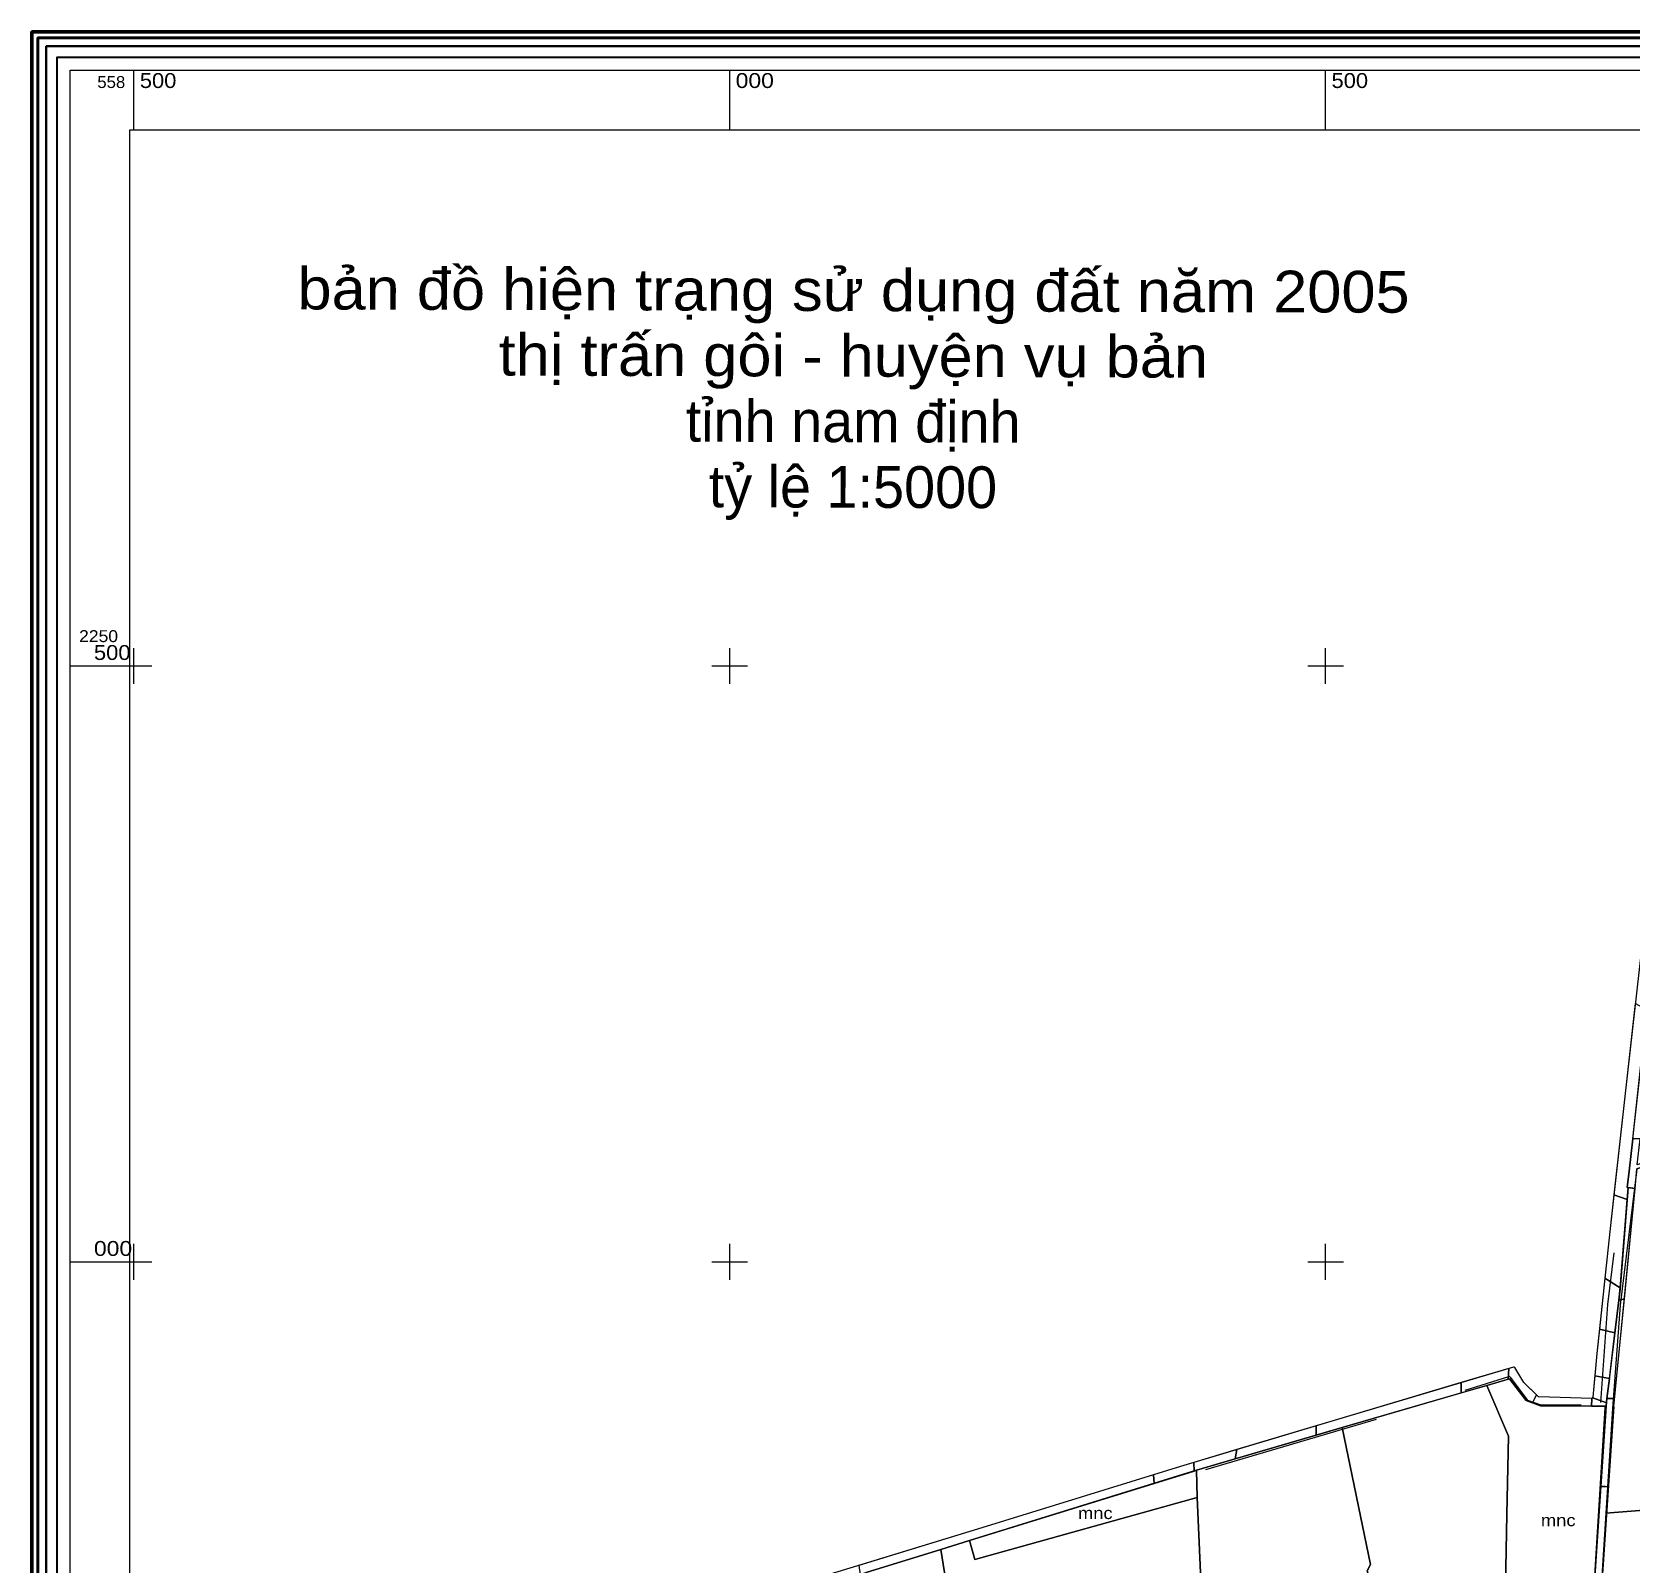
# Model space of a CAD drawing. Header units: metres. Extents: x 558415 to 562400, y 2247179 to 2251032.
# Drawn here: x 558415 to 559756, y 2249746 to 2251032 of the extents above; entities that cross this region are included whole.
import ezdxf
from ezdxf.enums import TextEntityAlignment as Align

# ---------------------------------------------------------------- set-up
doc = ezdxf.new("R2010")
doc.units = ezdxf.units.M
doc.header["$LTSCALE"] = 4
for name, color, linetype, lineweight in [('1', 7, 'Continuous', 13), ('17', 7, 'Continuous', 13), ('33', 7, 'Continuous', 13), ('4', 7, 'Continuous', 13), ('45', 7, 'Continuous', 13), ('5', 7, 'Continuous', 13), ('6', 7, 'Continuous', 13), ('61', 7, 'Continuous', 25), ('62', 7, 'Continuous', 25), ('63', 7, 'Continuous', 13), ('7', 7, 'Continuous', 13)]:
    doc.layers.add(name, color=color, linetype=linetype, lineweight=lineweight)

msp = doc.modelspace()

# ---------------------------------------------------------------- linework, layer by layer
at = {"layer": '1'}
for points in [[(559753.203, 2250062.367), (559759.834, 2250061.683), (559761.152, 2250078.16), (559765.367, 2250079.544), (559765.418, 2250082.719), (559761.509, 2250081.435), (559763.898, 2250103.361), (559757.834, 2250103.095)], [(559757.834, 2250103.095), (559754.893, 2250076.105), (559753.203, 2250062.367)], [(559730.937, 2249811.605), (559737.357, 2249811.319), (559741.833, 2249878.618), (559742.485, 2249885.244), (559736.141, 2249885.244)], [(559736.141, 2249885.244), (559735.382, 2249878.946), (559730.937, 2249811.605)], [(559724.614, 2249715.174), (559731.078, 2249716.911), (559737.357, 2249811.319), (559734.737, 2249811.436), (559730.937, 2249811.605), (559735.382, 2249878.946)], [(559735.382, 2249878.946), (559725.412, 2249727.915), (559724.614, 2249715.174)]]:
    msp.add_lwpolyline(points, dxfattribs=at)
for points in [[(559747.196, 2249976.966), (559746.09, 2249967.786), (559750.719, 2249968.982), (559759.834, 2250061.683), (559753.821, 2250062.303)], [(559736.141, 2249885.244), (559742.485, 2249885.244), (559750.719, 2249968.982), (559746.09, 2249967.786)]]:
    msp.add_lwpolyline(points, close=True, dxfattribs=at)
at = {"layer": '17'}
for p, q in [((559741.833, 2249878.618), (559759.834, 2250061.683)), ((559741.833, 2249878.618), (559759.834, 2250061.683)), ((559735.363, 2249878.789), (559701.474, 2249879.174)), ((559741.833, 2249878.618), (559725.206, 2249628.627))]:
    msp.add_line(p, q, dxfattribs=at)
for points in [[(559777.19, 2250278.396), (559774.802, 2250258.825), (559774.802, 2250258.825), (559774.802, 2250258.825), (559769.65, 2250211.542), (559753.203, 2250062.367), (559753.821, 2250062.303)], [(559735.721, 2249881.757), (559736.141, 2249885.244), (559738.183, 2249902.189), (559736.141, 2249885.244), (559738.183, 2249902.189), (559742.798, 2249940.474), (559746.09, 2249967.786), (559747.296, 2249978.254), (559749.376, 2250002.035), (559753.821, 2250062.303)], [(559654.379, 2249901.845), (559635.357, 2249896.355), (559513.852, 2249861.088), (559391.834, 2249825.156), (559201.095, 2249766.101), (559177.273, 2249758.782), (559113.865, 2249739.152), (559028.177, 2249711.87)], [(559654.379, 2249901.845), (559668.36, 2249883.574), (559680.232, 2249879.118), (559701.474, 2249879.174)], [(559725.412, 2249727.915), (559725.412, 2249727.915), (559735.382, 2249878.946), (559736.141, 2249885.244)]]:
    msp.add_lwpolyline(points, dxfattribs=at)
at = {"layer": '4'}
for p, q in [((559736.831, 2249964.154), (559742.167, 2250007.574)), ((559731.024, 2249882.113), (559736.826, 2249964.102)), ((559617.049, 2249892.335), (559653.744, 2249903.741)), ((559654.844, 2249903.382), (559669.092, 2249884.221)), ((559669.573, 2249883.871), (559680.727, 2249880.075)), ((559681.049, 2249880.022), (559714.543, 2249880.022)), ((559399.543, 2249825.654), (559542.767, 2249867.939))]:
    msp.add_line(p, q, dxfattribs=at)
for centre, start, end in [((559737.824, 2249964.032), 172.99415, 175.95207), ((559654.041, 2249902.786), 36.63426, 107.26634), ((559669.895, 2249884.817), 216.63426, 251.20887), ((559681.049, 2249881.022), 251.20887, 270)]:
    msp.add_arc(centre, 1, start, end, dxfattribs=at)
at = {"layer": '45'}
for points in [[(559735.252, 2249789.236), (559876.961, 2249800.463), (559862.535, 2250111.453), (559761.152, 2250078.16)], [(559761.152, 2250078.16), (559760.853, 2250075.414), (559747.107, 2249963.668), (559740.733, 2249877.039), (559735.252, 2249789.236)], [(559686.093, 2249617.365), (559648.257, 2249611.403), (559649.485, 2249652.421), (559652.189, 2249788.114), (559653.418, 2249853.694), (559635.357, 2249896.355), (559513.852, 2249861.088), (559537.843, 2249746.102), (559534.894, 2249740.737), (559545.214, 2249711.046), (559563.641, 2249625.551)], [(559649.485, 2249652.421), (559648.257, 2249611.403), (559686.093, 2249617.365), (559692.629, 2249727.501), (559725.412, 2249727.915), (559734.747, 2249877.446), (559734.846, 2249878.795), (559701.474, 2249879.174), (559680.232, 2249879.118), (559668.36, 2249883.574), (559654.379, 2249901.845), (559635.357, 2249896.355), (559653.418, 2249853.694), (559652.189, 2249788.114), (559650.138, 2249685.188)], [(559392.251, 2249802.423), (559391.834, 2249825.156), (559201.095, 2249766.101)], [(559392.251, 2249802.423), (559205.773, 2249750.197), (559201.095, 2249766.101), (559177.273, 2249758.782)], [(559201.095, 2249766.101), (559205.773, 2249750.197), (559392.251, 2249802.423)], [(559417.33, 2249492.835), (559403.693, 2249543.989), (559392.251, 2249802.423)], [(559747.38, 2249521.599), (559847.523, 2249596.633), (559885.111, 2249624.773), (559876.961, 2249800.463), (559735.252, 2249789.236), (559731.4, 2249727.541)], [(559177.273, 2249758.782), (559197.914, 2249628.833), (559223.466, 2249486.462), (559417.33, 2249492.835)]]:
    msp.add_lwpolyline(points, dxfattribs=at)
for points in [[(559403.693, 2249543.989), (559417.33, 2249492.835), (559496.198, 2249499.99), (559488.09, 2249550.429), (559517.573, 2249555.795), (559527.155, 2249501.779), (559589.07, 2249505.356), (559563.641, 2249625.551), (559545.214, 2249711.046), (559534.894, 2249740.737), (559537.843, 2249746.102), (559513.852, 2249861.088), (559391.834, 2249825.156), (559392.251, 2249802.423)], [(559223.466, 2249486.462), (559197.914, 2249628.833), (559177.273, 2249758.782), (559114.398, 2249739.317), (559117.555, 2249724.14), (559029.845, 2249697.67), (559063.751, 2249479.47)]]:
    msp.add_lwpolyline(points, close=True, dxfattribs=at)
at = {"layer": '5'}
for p, q in [((559734.846, 2249878.795), (559734.747, 2249877.446)), ((559734.747, 2249877.446), (559734.846, 2249878.795)), ((559391.834, 2249825.156), (559392.251, 2249802.423))]:
    msp.add_line(p, q, dxfattribs=at)
for points in [[(559635.357, 2249896.355), (559653.418, 2249853.694), (559652.189, 2249788.114), (559649.485, 2249652.421), (559648.257, 2249611.403), (559686.093, 2249617.365)], [(559417.33, 2249492.835), (559403.693, 2249543.989), (559392.251, 2249802.423), (559391.834, 2249825.156)], [(559063.751, 2249479.47), (559223.466, 2249486.462), (559417.33, 2249492.835), (559403.693, 2249543.989), (559392.251, 2249802.423)], [(559201.095, 2249766.101), (559205.773, 2249750.197), (559392.251, 2249802.423)]]:
    msp.add_lwpolyline(points, dxfattribs=at)
at = {"layer": '6'}
for p, q in [((559738.482, 2250025.593), (559727.588, 2249923.052)), ((559727.586, 2249923.034), (559724.376, 2249886.358)), ((559666.457, 2249898.803), (559658.816, 2249911.319)), ((559678.407, 2249887.16), (559666.614, 2249898.607)), ((559723.347, 2249885.446), (559679.072, 2249886.878)), ((559378.173, 2249828.358), (559211.458, 2249776.713)), ((559211.454, 2249776.711), (559020.225, 2249718.433))]:
    msp.add_line(p, q, dxfattribs=at)
for points in [[(559772.433, 2250327.098), (559751.656, 2250143.643), (559738.482, 2250025.599)], [(559657.677, 2249911.757), (559507.148, 2249866.97), (559378.183, 2249828.36)]]:
    msp.add_lwpolyline(points, dxfattribs=at)
for centre, start, end in [((559739.476, 2250025.488), 173.63216, 173.93577), ((559728.582, 2249922.947), 173.93577, 174.99701), ((559657.963, 2249910.798), 31.40391, 106.56916), ((559667.31, 2249899.324), 211.40391, 225.85581), ((559679.104, 2249887.878), 225.85581, 268.1464), ((559723.379, 2249886.445), 268.1464, 354.99701), ((559378.469, 2249827.402), 106.66663, 107.21189), ((559211.162, 2249777.668), 286.94907, 287.21189)]:
    msp.add_arc(centre, 1, start, end, dxfattribs=at)
at = {"layer": '61', "lineweight": 60}
msp.add_lwpolyline([(558414.512, 2247315.512), (558414.512, 2251031.893), (562400.184, 2251031.893), (562400.184, 2247315.512)], dxfattribs=at)
at = {"layer": '61', "lineweight": 53}
msp.add_lwpolyline([(558419.512, 2247315.512), (558419.512, 2251026.893), (562395.184, 2251026.893), (562395.184, 2247315.512)], dxfattribs=at)
at = {"layer": '61', "lineweight": 40}
msp.add_lwpolyline([(558426.512, 2247315.512), (558426.512, 2251019.893), (562388.184, 2251019.893), (562388.184, 2247315.512)], dxfattribs=at)
at = {"layer": '61', "lineweight": 35}
msp.add_lwpolyline([(558435.512, 2247315.512), (558435.512, 2251010.893), (562379.184, 2251010.893), (562379.184, 2247315.512)], dxfattribs=at)
at = {"layer": '61'}
msp.add_lwpolyline([(558446.512, 2247315.512), (558446.512, 2250999.893), (562368.184, 2250999.893), (562368.184, 2247315.512)], dxfattribs=at)
at = {"layer": '62'}
msp.add_lwpolyline([(558496.512, 2247315.512), (558496.512, 2250949.893), (562318.184, 2250949.893), (562318.184, 2247315.512)], dxfattribs=at)
at = {"layer": '63'}
for p, q in [((558500, 2250949.893), (558500, 2250999.893)), ((559000, 2250949.893), (559000, 2250999.893)), ((559500, 2250949.893), (559500, 2250999.893)), ((558500, 2250485), (558500, 2250515)), ((559000, 2250485), (559000, 2250515)), ((559500, 2250485), (559500, 2250515)), ((558446.512, 2250500), (558496.512, 2250500)), ((558485, 2250500), (558515, 2250500)), ((558985, 2250500), (559015, 2250500)), ((559485, 2250500), (559515, 2250500)), ((558500, 2249985), (558500, 2250015)), ((559000, 2249985), (559000, 2250015)), ((559500, 2249985), (559500, 2250015)), ((558446.512, 2250000), (558496.512, 2250000)), ((558485, 2250000), (558515, 2250000)), ((558985, 2250000), (559015, 2250000)), ((559485, 2250000), (559515, 2250000))]:
    msp.add_line(p, q, dxfattribs=at)
at = {"layer": '7'}
for p, q in [((559738.482, 2250025.593), (559734.314, 2249986.363)), ((559666.457, 2249898.803), (559658.816, 2249911.319)), ((559613.788, 2249890.095), (559613.788, 2249898.698)), ((559724.29, 2249886.031), (559735.721, 2249881.757))]:
    msp.add_line(p, q, dxfattribs=at)
for points in [[(559759.939, 2250216.78), (559751.656, 2250143.643), (559741.899, 2250056.221)], [(559753.203, 2250062.367), (559754.893, 2250076.105), (559757.834, 2250103.095), (559769.65, 2250211.542), (559759.939, 2250216.78)], [(559741.899, 2250056.221), (559753.056, 2250052.452), (559753.821, 2250062.303), (559753.203, 2250062.367)], [(559734.314, 2249986.363), (559747.296, 2249978.254), (559753.056, 2250052.452), (559741.899, 2250056.221), (559738.482, 2250025.599)], [(559738.183, 2249902.189), (559742.798, 2249940.474), (559729.771, 2249943.603), (559727.588, 2249923.052)], [(559727.586, 2249923.034), (559725.95, 2249904.34), (559738.183, 2249902.189)], [(559657.677, 2249911.757), (559653.91, 2249910.636), (559653.254, 2249901.52), (559654.379, 2249901.845), (559668.36, 2249883.574)], [(559613.788, 2249898.699), (559507.148, 2249866.97), (559491.996, 2249862.434), (559491.996, 2249854.652), (559513.852, 2249861.088), (559613.788, 2249890.095)], [(559668.36, 2249883.574), (559673.646, 2249881.59), (559677.034, 2249888.493), (559666.614, 2249898.607)], [(559735.721, 2249881.757), (559736.141, 2249885.244), (559738.183, 2249902.189), (559725.95, 2249904.34), (559724.376, 2249886.358)], [(559678.407, 2249887.16), (559677.034, 2249888.493), (559673.646, 2249881.59), (559680.232, 2249879.118), (559701.474, 2249879.174)], [(559701.474, 2249879.174), (559723.278, 2249878.926), (559723.334, 2249885.446), (559679.072, 2249886.878)], [(559723.347, 2249885.446), (559723.334, 2249885.446), (559723.278, 2249878.926), (559728.961, 2249878.862)], [(559728.961, 2249878.862), (559734.846, 2249878.795), (559735.363, 2249878.789), (559735.371, 2249878.789), (559735.382, 2249878.946), (559735.721, 2249881.757), (559729.515, 2249884.077), (559724.29, 2249886.031)], [(559389.637, 2249824.476), (559389.393, 2249831.716), (559378.183, 2249828.36)], [(559356.152, 2249814.108), (559355.677, 2249821.389), (559211.458, 2249776.713)], [(559378.173, 2249828.358), (559355.677, 2249821.389), (559356.152, 2249814.108), (559389.637, 2249824.476)], [(559211.454, 2249776.711), (559108.412, 2249745.308), (559109.539, 2249737.775), (559113.865, 2249739.152), (559114.398, 2249739.317), (559177.273, 2249758.782), (559201.095, 2249766.101), (559356.152, 2249814.108)]]:
    msp.add_lwpolyline(points, dxfattribs=at)
for points in [[(559742.798, 2249940.474), (559746.09, 2249967.786), (559747.196, 2249976.966), (559747.296, 2249978.254), (559734.314, 2249986.363), (559729.771, 2249943.603)], [(559635.357, 2249896.355), (559653.254, 2249901.52), (559653.91, 2249910.636), (559613.788, 2249898.699), (559613.788, 2249890.095)], [(559491.996, 2249854.652), (559491.996, 2249862.434), (559425.474, 2249842.518), (559424.204, 2249834.688)], [(559424.204, 2249834.688), (559425.474, 2249842.518), (559389.393, 2249831.716), (559389.637, 2249824.476), (559391.834, 2249825.156)]]:
    msp.add_lwpolyline(points, close=True, dxfattribs=at)
for centre, start, end in [((559739.476, 2250025.488), 173.63216, 173.93577), ((559728.582, 2249922.947), 173.93577, 174.99701), ((559657.963, 2249910.798), 31.40391, 106.56916), ((559667.31, 2249899.324), 211.40391, 225.85581), ((559679.104, 2249887.878), 225.85581, 268.1464), ((559723.379, 2249886.445), 268.1464, 335.55268), ((559723.379, 2249886.445), 335.56275, 354.99701), ((559378.469, 2249827.402), 106.66663, 107.21189), ((559211.162, 2249777.668), 286.94907, 287.21189)]:
    msp.add_arc(centre, 1, start, end, dxfattribs=at)

# ---------------------------------------------------------------- texts
at = {"layer": '33', "width": 1.15}
for p in [(559306.772, 2249784.21), (559695.233, 2249778.219)]:
    msp.add_text('mnc', height=10, dxfattribs=at).set_placement(p, align=Align.CENTER)
at = {"layer": '63'}
for s, height, width, p in [('500', 12.5, 1.1, (558505, 2250984.893)), ('000', 12.5, 1.15, (559005, 2250984.893)), ('500', 12.5, 1.1, (559505, 2250984.893)), ('2250', 10, 1.1, (558454.012, 2250520)), ('500', 12.5, 1.1, (558466.512, 2250505)), ('000', 12.5, 1.15, (558466.512, 2250005))]:
    msp.add_text(s, height=height, dxfattribs=dict(at, width=width)).set_placement(p)
at = {"layer": '63', "width": 1.05}
msp.add_text('558', height=10, dxfattribs=at).set_placement((558492.761, 2250984.893), align=Align.RIGHT)
at = {"layer": '63', "width": 1.1}
for s, p in [('bản đồ hiện trạng sử dụng đất năm 2005', (559103.867, 2250797.743)), ('thị trấn gôi - huyện vụ bản', (559103.7, 2250742.743))]:
    msp.add_text(s, height=35, rotation=359.826, dxfattribs=at).set_placement(p, align=Align.CENTER)
at = {"layer": '63'}
for s, p in [('tỉnh nam định', (559103.534, 2250687.744)), ('tỷ lệ 1:5000', (559103.365, 2250632.744))]:
    msp.add_text(s, height=35, rotation=359.826, dxfattribs=at).set_placement(p, align=Align.CENTER)

doc.saveas('drawing.dxf')
